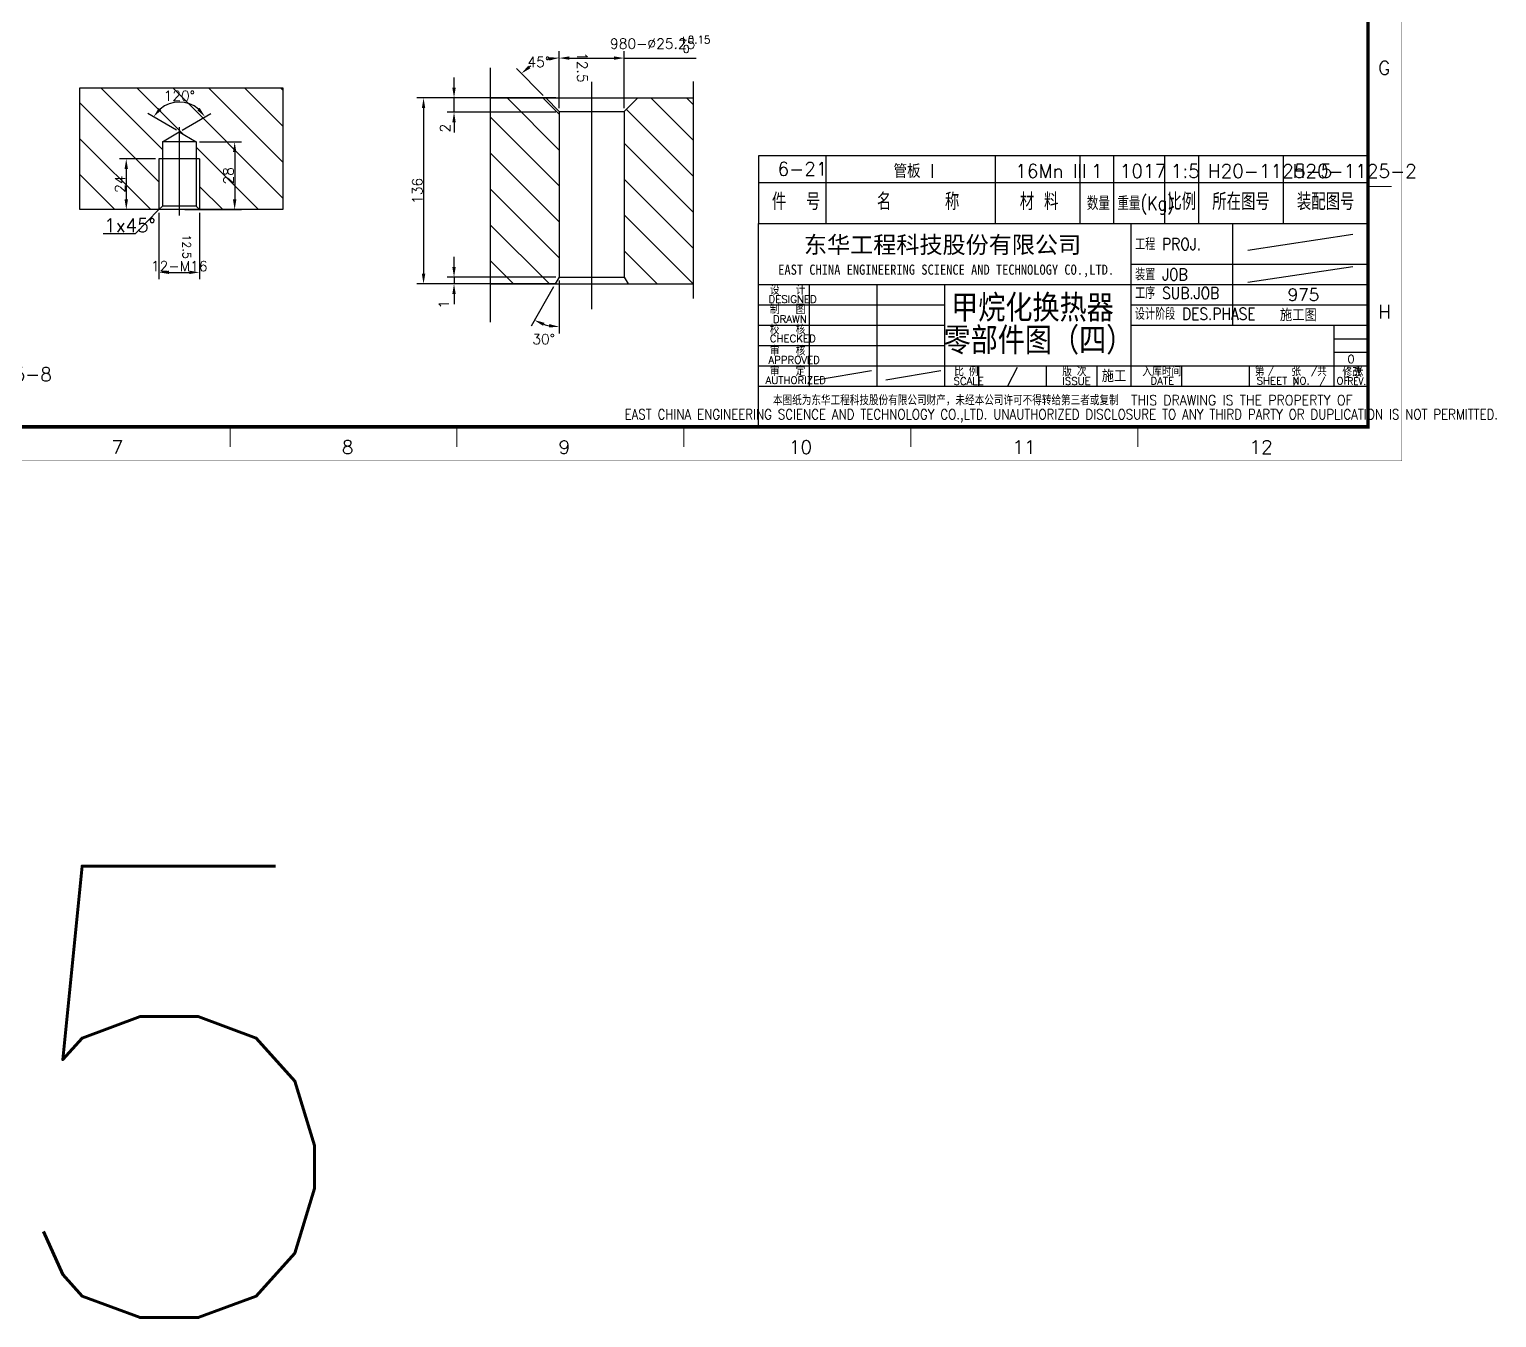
# Model space of a CAD drawing. Extents: x 49444 to 186655, y 41039 to 60167.
# Drawn here: x 129772 to 136271, y 44190 to 49897 of the extents above; entities that cross this region are included whole.
import ezdxf
from ezdxf.enums import TextEntityAlignment as Align

# ---------------------------------------------------------------- set-up
doc = ezdxf.new("R2010")
doc.units = 0
doc.header["$LTSCALE"] = 60
doc.header["$MEASUREMENT"] = 0
doc.header["$PDMODE"] = 3
doc.header["$PDSIZE"] = 0.001
doc.layers.get('0').update_dxf_attribs({"linetype": 'CONTINUOUS'})
doc.layers.get('DEFPOINTS').update_dxf_attribs({"linetype": 'CONTINUOUS'})
doc.styles.add('SBTXT', font='txt_l.shx', dxfattribs={"bigfont": 'hztxt_l.shx'})
doc.styles.add('ST', font='')
doc.styles.get("Standard").update_dxf_attribs({"font": 'txt_l', "bigfont": 'hztxt_l'})
doc.styles.get('ST').set_extended_font_data('SimSun')
doc.dimstyles.get("Standard").update_dxf_attribs({"dimtxt": 0.18, "dimasz": 0.18, "dimexe": 0.18, "dimexo": 0.0625, "dimgap": 0.09, "dimtad": 0, "dimtih": 1, "dimtoh": 1, "dimdec": 4, "dimzin": 0, "dimdsep": 46, "dimtxsty": 'Standard', "dimcen": 0.09, "dimadec": 0, "dimazin": 0, "dimtfac": 1, "dimtdec": 4, "dimtofl": 0, "dimtmove": 0, "dimatfit": 3, "dimfxl": 0, "dimtolj": 1, "dimtzin": 0, "dimarcsym": 0})
doc.dimstyles.new('STANDARD$0', dxfattribs={"dimtxt": 3, "dimasz": 3, "dimexe": 2, "dimexo": 1, "dimgap": 0.5, "dimtad": 1, "dimdec": 0, "dimzin": 0, "dimdsep": 46, "dimtxsty": 'Standard', "dimcen": 1, "dimclrd": 256, "dimclre": 256, "dimclrt": 256, "dimadec": 0, "dimazin": 0, "dimtfac": 1.5, "dimtdec": 3, "dimtix": 1, "dimtmove": 0, "dimatfit": 2, "dimfxl": 0, "dimtolj": 1, "dimarcsym": 0})

# ---------------------------------------------------------------- blocks, each defined once
blk = doc.blocks.new('*D229')
at = {"lineweight": -2}
for p, q in [((130526, 49398.3), (130711.5, 49398.3)), ((130681.5, 49353.3), (130681.5, 49143.6)), ((130460.9, 49098.6), (130711.5, 49098.6))]:
    blk.add_line(p, q, dxfattribs=at)
for points in [[(130674, 49353.3), (130689, 49353.3), (130681.5, 49398.3)], [(130674, 49143.6), (130689, 49143.6), (130681.5, 49098.6)]]:
    blk.add_solid(points)
at = {"layer": 'DEFPOINTS', "color": 0}
for p in [(130511, 49398.3), (130445.9, 49098.6), (130681.5, 49098.6)]:
    blk.add_point(p, dxfattribs=at)
at = {"insert": (130654.1, 49248.4), "char_height": 45, "attachment_point": 5, "rotation": 90}
blk.add_mtext('\\A1;28', dxfattribs=at)
blk = doc.blocks.new('*D228')
at = {"color": 0, "lineweight": -2}
for p, q in [((130423.2, 49450), (130296.2, 49524.8)), ((130449, 49450), (130576, 49524.8))]:
    blk.add_line(p, q, dxfattribs=at)
blk.add_arc((130436.1, 49442.4), 132.4, 50.069, 129.931, dxfattribs=at)
at = {"color": 0}
for points in [[(130356.8, 49539.1), (130345.4, 49548.8), (130322, 49509.6)], [(130526.8, 49548.8), (130515.3, 49539.1), (130550.1, 49509.6)]]:
    blk.add_solid(points, dxfattribs=at)
at = {"layer": 'DEFPOINTS', "color": 0}
for p in [(130481, 49566.9), (130361.2, 49398.3), (130436.1, 49442.4), (130436.1, 49442.4), (130511, 49398.3)]:
    blk.add_point(p, dxfattribs=at)
at = {"color": 0, "insert": (130436.1, 49602.2), "char_height": 45, "attachment_point": 5}
blk.add_mtext('\\A1;120%%D', dxfattribs=at)
blk = doc.blocks.new('*D201')
at = {"lineweight": -2}
for p, q in [((130346.2, 49083.6), (130346.2, 48790.6)), ((130526, 49083.6), (130526, 48790.6)), ((130391.2, 48820.6), (130481, 48820.6))]:
    blk.add_line(p, q, dxfattribs=at)
for points in [[(130391.2, 48828.1), (130391.2, 48813.1), (130346.2, 48820.6)], [(130481, 48828.1), (130481, 48813.1), (130526, 48820.6)]]:
    blk.add_solid(points)
at = {"layer": 'DEFPOINTS', "color": 0}
for p in [(130346.2, 49098.6), (130526, 49098.6), (130526, 48820.6)]:
    blk.add_point(p, dxfattribs=at)
at = {"insert": (130436.1, 48848), "char_height": 45, "attachment_point": 5}
blk.add_mtext('\\A1;12-M16', dxfattribs=at)
blk = doc.blocks.new('*D227')
at = {"lineweight": -2}
for p, q in [((130331.2, 49323.4), (130171.4, 49323.4)), ((130201.4, 49278.4), (130201.4, 49143.6)), ((130186.4, 49098.6), (130171.4, 49098.6))]:
    blk.add_line(p, q, dxfattribs=at)
for points in [[(130193.9, 49278.4), (130208.9, 49278.4), (130201.4, 49323.4)], [(130193.9, 49143.6), (130208.9, 49143.6), (130201.4, 49098.6)]]:
    blk.add_solid(points)
at = {"layer": 'DEFPOINTS', "color": 0}
for p in [(130346.2, 49323.4), (130201.4, 49098.6), (130201.4, 49098.6)]:
    blk.add_point(p, dxfattribs=at)
at = {"insert": (130174.1, 49211), "char_height": 45, "attachment_point": 5, "rotation": 90}
blk.add_mtext('\\A1;24', dxfattribs=at)
blk = doc.blocks.new('*D200')
at = {"color": 0, "lineweight": -2}
for p, q in [((132093.9, 48756.2), (131994.3, 48582.7)), ((132118.6, 48784.2), (132118.6, 48549.5))]:
    blk.add_line(p, q, dxfattribs=at)
blk.add_arc((132118.6, 48799.2), 219.7, 251.88761, 258.24125, dxfattribs=at)
at = {"color": 0}
for points in [[(132047.3, 48583.6), (132053.4, 48597.3), (132009.2, 48608.7)], [(132074.6, 48591.6), (132073.1, 48576.7), (132118.6, 48579.5)]]:
    blk.add_solid(points, dxfattribs=at)
at = {"layer": 'DEFPOINTS', "color": 0}
for p in [(132118.6, 49533.5), (132101.4, 48769.2), (132118.6, 48799.2), (132118.6, 48799.2), (132043.8, 48592.7)]:
    blk.add_point(p, dxfattribs=at)
at = {"color": 0, "insert": (132049.7, 48524.8), "char_height": 45, "attachment_point": 5}
blk.add_mtext('\\A1;30°', dxfattribs=at)
blk = doc.blocks.new('*D199')
at = {"color": 0, "lineweight": -2}
for p, q in [((132118.6, 49548.5), (132118.6, 49800.5)), ((132048.5, 49604), (131930.4, 49722.9))]:
    blk.add_line(p, q, dxfattribs=at)
for start, end in [(121.83979, 123.92039), (100.89478, 103.58217)]:
    blk.add_arc((132118.6, 49533.5), 237, start, end, dxfattribs=at)
at = {"color": 0}
for points in [[(131991.1, 49724.3), (131981.6, 49735.9), (131951.6, 49701.6)], [(132073.1, 49773.7), (132074.5, 49758.7), (132118.6, 49770.5)]]:
    blk.add_solid(points, dxfattribs=at)
at = {"layer": 'DEFPOINTS', "color": 0}
for p in [(132057.5, 49762.5), (132059.1, 49593.4), (132118.6, 49533.5), (132118.6, 49533.5), (132118.6, 48799.2)]:
    blk.add_point(p, dxfattribs=at)
at = {"color": 0, "insert": (132028.3, 49752.6), "char_height": 45, "attachment_point": 5}
blk.add_mtext('\\A1;45%%D', dxfattribs=at)
blk = doc.blocks.new('*D230')
at = {"lineweight": -2}
for p, q in [((131653, 49638.4), (131653, 49683.4)), ((132103.6, 49593.4), (131623, 49593.4)), ((131653, 49529.7), (131653, 49593.4)), ((132103.3, 49529.7), (131623, 49529.7)), ((131653, 49484.7), (131653, 49439.7))]:
    blk.add_line(p, q, dxfattribs=at)
for points in [[(131645.5, 49638.4), (131660.5, 49638.4), (131653, 49593.4)], [(131645.5, 49484.7), (131660.5, 49484.7), (131653, 49529.7)]]:
    blk.add_solid(points)
at = {"layer": 'DEFPOINTS', "color": 0}
for p in [(131653, 49593.4), (132118.6, 49593.4), (132118.3, 49529.7)]:
    blk.add_point(p, dxfattribs=at)
at = {"insert": (131613.7, 49459.2), "char_height": 45, "attachment_point": 5, "rotation": 90}
blk.add_mtext('\\A1;2', dxfattribs=at)
blk = doc.blocks.new('*D198')
at = {"lineweight": -2}
for p, q in [((131653, 48844.2), (131653, 48889.2)), ((132103.6, 48799.2), (131623, 48799.2)), ((132103.6, 48769.2), (131623, 48769.2)), ((131653, 48799.2), (131653, 48769.2)), ((131653, 48724.2), (131653, 48679.2))]:
    blk.add_line(p, q, dxfattribs=at)
for points in [[(131645.5, 48844.2), (131660.5, 48844.2), (131653, 48799.2)], [(131645.5, 48724.2), (131660.5, 48724.2), (131653, 48769.2)]]:
    blk.add_solid(points)
at = {"layer": 'DEFPOINTS', "color": 0}
for p in [(131653, 48769.2), (132118.6, 48799.2), (132118.6, 48769.2)]:
    blk.add_point(p, dxfattribs=at)
at = {"insert": (131608.2, 48679.2), "char_height": 45, "attachment_point": 5, "rotation": 90}
blk.add_mtext('\\A1;1', dxfattribs=at)
blk = doc.blocks.new('*D197')
at = {"lineweight": -2}
for p, q in [((131797.9, 49593.4), (131488, 49593.4)), ((131518, 49548.4), (131518, 48814.2)), ((132088.6, 48769.2), (131488, 48769.2))]:
    blk.add_line(p, q, dxfattribs=at)
for points in [[(131510.5, 49548.4), (131525.5, 49548.4), (131518, 49593.4)], [(131510.5, 48814.2), (131525.5, 48814.2), (131518, 48769.2)]]:
    blk.add_solid(points)
at = {"layer": 'DEFPOINTS', "color": 0}
for p in [(131812.9, 49593.4), (131518, 48769.2), (132103.6, 48769.2)]:
    blk.add_point(p, dxfattribs=at)
at = {"insert": (131490.6, 49181.3), "char_height": 45, "attachment_point": 5, "rotation": 90}
blk.add_mtext('\\A1;136', dxfattribs=at)
blk = doc.blocks.new('*X16')
at = {"color": 0}
for p, q in [((2538.97, 518.41), (2551.5, 530.94)), ((2538.97, 529.02), (2540.89, 530.94)), ((2542.35, 511.18), (2562.1, 530.94)), ((2552.33, 510.56), (2572.71, 530.94)), ((2562.94, 510.56), (2583.32, 530.94)), ((2573.54, 510.56), (2593.91, 530.93)), ((2584.15, 510.56), (2593.91, 520.32)), ((2538.97, 475.98), (2554.36, 491.38)), ((2538.97, 486.59), (2543.75, 491.38)), ((2544.59, 471), (2564.97, 491.38)), ((2555.19, 471), (2575.57, 491.38)), ((2565.8, 471), (2586.18, 491.38)), ((2576.41, 471), (2593.91, 488.5)), ((2587.01, 471), (2593.91, 477.9))]:
    blk.add_line(p, q, dxfattribs=at)
blk = doc.blocks.new('*X17')
at = {"color": 0}
for p, q in [((2510.8, 341.75), (2543.34, 374.29)), ((2510.8, 352.35), (2532.74, 374.29)), ((2510.8, 362.96), (2522.13, 374.29)), ((2510.8, 373.57), (2511.52, 374.29)), ((2528.32, 348.66), (2546.76, 367.1)), ((2539.93, 349.66), (2546.76, 356.5)), ((2510.8, 331.14), (2524.57, 344.92)), ((2510.8, 320.53), (2528.94, 338.67)), ((2515.22, 314.35), (2538.55, 337.68)), ((2525.83, 314.35), (2546.76, 335.28)), ((2536.44, 314.35), (2546.76, 324.68))]:
    blk.add_line(p, q, dxfattribs=at)

msp = doc.modelspace()

# ---------------------------------------------------------------- linework, layer by layer
at = {"linetype": 'ByBlock'}
for p, q in [((132118.627808, 49548.467347), (132118.627808, 49799.625925)), ((132406.339808, 49548.467347), (132406.339808, 49799.625925)), ((132163.627808, 49769.625925), (132361.339808, 49769.625925))]:
    msp.add_line(p, q, dxfattribs=at)
for p, q in [((132406.339808, 49769.625925), (132725.072362, 49769.625925)), ((129996.334343, 49098.58707), (129996.334343, 49638.047073)), ((129996.334343, 49638.047073), (130895.434343, 49638.047073)), ((130895.434343, 49638.047073), (130895.434334, 49098.58707)), ((130436.081757, 49463.577166), (130436.081757, 49071.976479)), ((135700.932505, 49036.378899), (135700.932505, 49516.378899)), ((130346.171757, 49323.362073), (130346.171757, 49098.587073)), ((130525.991757, 49323.362073), (130525.991757, 49098.587073)), ((130346.171757, 49098.587073), (130241.897976, 48992.62447)), ((130098.851509, 48992.62447), (130241.897976, 48992.62447)), ((135168.931471, 48919.241772), (135633.941364, 48988.993255)), ((134650.932516, 48856.378885), (135700.932522, 48856.378885)), ((135168.931471, 48776.57873), (135633.941364, 48846.330213)), ((133225.932522, 48766.378885), (133225.932522, 48316.378885)), ((133525.932515, 48766.378885), (133525.932515, 48316.378885)), ((134650.932522, 48766.378885), (135700.932522, 48766.378885)), ((133000.932522, 48676.378885), (133825.932522, 48676.378885)), ((134650.932516, 48676.378885), (135700.932522, 48676.378885)), ((133000.932522, 48586.378885), (133825.932522, 48586.378885)), ((135550.932522, 48586.378885), (135700.932522, 48586.378885)), ((133000.932522, 48496.378885), (133825.932522, 48496.378885)), ((135550.932522, 48526.378885), (135700.932522, 48526.378885)), ((135550.932522, 48466.378885), (135700.932522, 48466.378885)), ((133258.014712, 48344.0713), (133501.428891, 48385.8718)), ((133566.085762, 48344.0713), (133809.499941, 48385.8718))]:
    msp.add_line(p, q)
at = {"const_width": 1.5}
msp.add_lwpolyline([(123235.932515, 47986.378892), (135850.932515, 47986.378892), (135850.932515, 56896.378892), (123235.932515, 56896.378892), (123235.932515, 47986.378892, 1.9635677679)], format="xyb", dxfattribs=at)
for points, const_width in [([(123610.932515, 48136.378892), (135700.932515, 48136.378892), (135700.932515, 56746.378892), (123610.932515, 56746.378892), (123610.932515, 48136.378892)], 15), ([(135700.932515, 49201.378892), (135805.932515, 49201.378892)], 4.5), ([(130660.932515, 48046.378892), (130660.932515, 48136.378892)], 4.5), ([(131665.932515, 48046.378892), (131665.932515, 48136.378892)], 4.5), ([(132670.932515, 48046.378892), (132670.932515, 48136.378892)], 4.5), ([(133675.932515, 48046.378892), (133675.932515, 48136.378892)], 4.5), ([(134680.932515, 48046.378892), (134680.932515, 48136.378892)], 4.5)]:
    msp.add_lwpolyline(points, dxfattribs=dict(const_width=const_width))
for points in [[(131812.9338, 49725.848353), (131812.9338, 48600.100558)], [(132262.4838, 49665.189225), (132262.4838, 48656.936213)], [(132712.0338, 49665.934594), (132712.0338, 48704.937664)], [(131812.933796, 49593.40736), (132712.033796, 49593.40736)], [(132118.627796, 49533.46736), (132059.073281, 49593.40736)], [(132406.339796, 49533.46736), (132467.072171, 49593.40736)], [(132118.627796, 49533.46736), (132118.627796, 48799.20236)], [(132118.627796, 49533.46736), (132406.339796, 49533.46736)], [(132406.339796, 49533.46736), (132406.339796, 48799.20236)], [(130361.156744, 49398.28707), (130436.081744, 49442.41716)], [(130511.006744, 49398.28707), (130361.156744, 49398.28707)], [(130361.156744, 49398.28707), (130361.156744, 49113.57207)], [(130436.081744, 49442.41716), (130511.006744, 49398.28707)], [(130511.006744, 49398.28707), (130511.006744, 49113.57207)], [(135700.932515, 49336.378892), (133000.932515, 49336.378892)], [(130525.991759, 49323.36207), (130346.171759, 49323.36207)], [(135700.932515, 49216.378892), (133000.932515, 49216.378892)], [(130895.434334, 49098.58707), (129996.334334, 49098.58707)], [(130361.156744, 49113.57207), (130346.171744, 49098.58707)], [(130511.006744, 49113.57207), (130361.156744, 49113.57207)], [(130511.006744, 49113.57207), (130525.991744, 49098.58707)], [(135700.932515, 49036.378892), (135700.932515, 48136.378892), (133000.932515, 48136.378892), (133000.932515, 49036.378892)], [(133000.932515, 49036.378892), (135700.932515, 49036.378892)], [(134650.932515, 49036.378892), (134650.932515, 48316.378892)], [(135100.932515, 49036.378892), (135100.932515, 48586.378892)], [(131812.933796, 48769.23236), (132712.033796, 48769.23236)], [(132118.627796, 48799.20236), (132101.414381, 48769.23236)], [(132118.627796, 48799.20236), (132406.339796, 48799.20236)], [(132406.339796, 48799.20236), (132423.705821, 48769.23236)], [(133000.932515, 48766.378892), (134650.932515, 48766.378892)], [(133825.932515, 48766.378892), (133825.932515, 48316.378892)], [(134650.932515, 48586.378892), (135700.932515, 48586.378892)], [(135550.932515, 48316.378892), (135550.932515, 48586.378892)], [(133000.932515, 48406.378892), (135700.932515, 48406.378892)], [(133975.932515, 48406.378892), (133975.932515, 48316.378892)], [(134275.932515, 48406.378892), (134275.932515, 48316.378892)], [(134500.932515, 48316.378892), (134500.932515, 48406.378892)], [(134875.932515, 48316.378892), (134875.932515, 48406.378892)], [(135175.932515, 48316.378892), (135175.932515, 48406.378892)], [(133000.932515, 48316.378892), (135700.932515, 48316.378892)]]:
    msp.add_lwpolyline(points)
at = {"color": 7}
for points in [[(133000.932515, 49336.378892), (133000.932515, 49036.378892)], [(133300.932515, 49036.378892), (133300.932515, 49336.378892)], [(134050.932515, 49036.378892), (134050.932515, 49336.378892)], [(134425.932515, 49036.378892), (134425.932515, 49336.378892)], [(134575.932515, 49036.378892), (134575.932515, 49336.378892)], [(134800.932515, 49036.378892), (134800.932515, 49336.378892)], [(134950.932515, 49036.378892), (134950.932515, 49336.378892)], [(135325.932515, 49036.378892), (135325.932515, 49336.378892)]]:
    msp.add_lwpolyline(points, dxfattribs=at)
at = {"color": 0, "linetype": 'ByBlock'}
for p in [(132406.339808, 49769.625925), (132118.627808, 49533.467347), (132406.339808, 49533.467347)]:
    msp.add_point(p, dxfattribs=at)
at = {"linetype": 'ByBlock'}
for points in [[(132163.627808, 49777.125925), (132163.627808, 49762.125925), (132118.627808, 49769.625925)], [(132361.339808, 49777.125925), (132361.339808, 49762.125925), (132406.339808, 49769.625925)]]:
    msp.add_solid(points, dxfattribs=at)

# ---------------------------------------------------------------- block references
at = {"xscale": 15, "yscale": 15, "zscale": 15, "rotation": 270}
for name, p in [('*X17', (125281.042019, 87299.996655)), ('*X16', (124747.969796, 87677.915825))]:
    msp.add_blockref(name, p, dxfattribs=at)

# ---------------------------------------------------------------- texts
at = {"linetype": 'ByBlock'}
msp.add_text('980-%%C25.25', height=45, dxfattribs=at).set_placement((132532.792567, 49833.690355), align=Align.MIDDLE)
for s, height, p in [('+0.15', 33.71625, (132650.384199, 49834.48002)), ('0', 33.71625, (132666.287003, 49792.959883)), ('G', 60, (135745.932515, 49696.378892)), ('6-21', 60, (133085.840947, 49248.91016)), ('管板 I', 60, (133599.326785, 49239.084785)), ('16Mn III', 60, (134138.419765, 49239.084785)), ('1', 60, (134474.176203, 49239.084785)), ('1017', 60, (134601.676203, 49239.084785)), ('1:5', 60, (134827.32168, 49239.084785)), ('H20-1125-5', 60, (134991.676203, 49239.084785)), ('H20-1125-2', 60, (135366.676203, 49239.084785)), ('1x45%%d', 59.94, (130102.867624, 48998.601024)), ('DESIGNED^J', 33, (133045.931448, 48685.081398)), ('H', 60, (135745.932515, 48616.378892)), ('DRAWN^J', 33, (133065.292315, 48597.153892)), ('CHECKED^J', 33, (133051.557539, 48510.948211)), ('APPROVED^J', 33, (133045.323723, 48416.070158)), ('H20-1125-8', 60, (129321.676203, 48339.084785)), ('AUTHORIZED', 33, (133032.723907, 48326.070158)), ('SCALE', 33, (133865.307294, 48322.573464)), ('ISSUE', 33, (134346.96122, 48322.573464)), ('DATE', 33, (134737.677079, 48323.878885)), ('SHEET NO.    OF^J', 33, (135207.628185, 48323.878885)), ('修改', 37.5, (135587.3912, 48357.358342)), ('7', 60, (130135.932515, 48016.378892)), ('8', 60, (131155.932515, 48016.378892)), ('9', 60, (132115.932515, 48016.378892)), ('10', 60, (133135.932515, 48016.378892)), ('11', 60, (134125.932515, 48016.378892)), ('12', 60, (135175.932515, 48016.378892)), ('5', 2000, (129577.176292, 44190.467601))]:
    msp.add_text(s, height=height).set_placement(p)
msp.add_text('12.5', height=45, rotation=270).set_placement((132198.539159, 49661.319393), align=Align.RIGHT)
at = {"width": 0.85}
for s, height, p in [('件  号', 75, (133060.932518, 49096.378893)), ('名     称', 75, (133525.932518, 49096.378893)), ('材 料', 75, (134158.547701, 49096.378893)), ('数量', 60, (134455.932518, 49096.378893)), ('重量(Kg)', 60, (134590.932518, 49096.378893)), ('比例', 75, (134812.241769, 49096.378893)), ('所在图号', 75, (135010.932518, 49096.378893)), ('装配图号', 75, (135385.932518, 49096.378893)), ('工程 PROJ.', 52.5, (134669.45547, 48919.529143)), ('装置 JOB', 52.5, (134669.45547, 48784.827087)), ('设   计^J', 37.5, (133051.816664, 48721.998433)), ('工序 SUB.JOB', 52.5, (134669.45547, 48702.68547)), ('制   图^J', 37.5, (133051.835773, 48635.968103)), ('设计阶段 DES.PHASE', 52.5, (134668.53828, 48610.40593)), ('校   核^J', 37.5, (133051.835773, 48546.003606)), ('审   核^J', 37.5, (133051.835773, 48452.20279)), ('审   定', 37.5, (133051.835773, 48362.20279)), (' 比 例', 37.5, (133846.423903, 48360.964312)), ('版 次', 37.5, (134346.6647, 48360.964312)), ('入库时间', 37.5, (134701.402075, 48360.964312)), ('第     张   共     张^J', 37.5, (135199.677849, 48362.152522)), ('REV.', 33, (135610.388523, 48322.281959))]:
    msp.add_text(s, height=height, dxfattribs=at).set_placement(p)
msp.add_text('12.5', height=35.964, rotation=270).set_placement((130487.052317, 48988.757319), align=Align.TOP_LEFT)
at = {"style": 'ST'}
msp.add_text('东华工程科技股份有限公司', height=75, dxfattribs=at).set_placement((133816.509128, 48905.467554), align=Align.CENTER)
at = {"style": 'ST', "width": 0.9}
msp.add_text('EAST CHINA ENGINEERING SCIENCE AND TECHNOLOGY CO.,LTD.', height=45, dxfattribs=at).set_placement((133832.66473, 48810.041942), align=Align.CENTER)
for s, p in [('975', (135345.184083, 48721.378893)), ('施工图', (135310.782873, 48631.378893))]:
    msp.add_text(s, height=54.4251969).set_placement(p, align=Align.MIDDLE_LEFT)
for s, p in [('甲烷化换热器 ', (134256.045391, 48602.307544)), ('零部件图（四）', (134241.366508, 48458.051723))]:
    msp.add_text(s, height=120).set_placement(p, align=Align.CENTER)
at = {"style": 'SBTXT'}
for s, height, p in [('0', 36.283465, (135625.932515, 48436.378892)), ('/', 54.425197, (134125.932515, 48361.378892)), ('施工', 54.4251969, (134575.932515, 48361.378892)), ('/', 27.212598, (135270.390763, 48383.878892)), ('/', 27.212598, (135381.116398, 48338.878892)), ('/', 27.212598, (135461.826043, 48383.878892)), ('/', 27.212598, (135498.48617, 48338.878892))]:
    msp.add_text(s, height=height, dxfattribs=at).set_placement(p, align=Align.MIDDLE_CENTER)
for s, width, p in [('本图纸为东华工程科技股份有限公司财产，未经本公司许可不得转给第三者或复制  THIS DRAWING IS THE PROPERTY OF', 0.9, (134349.169981, 48232.07008)), ('EAST CHINA ENGINEERING SCIENCE AND TECHNOLOGY CO.,LTD. UNAUTHORIZED DISCLOSURE TO ANY THIRD PARTY OR DUPLICATION IS NOT PERMITTED.', 0.85, (134342.877325, 48169.018127))]:
    msp.add_text(s, height=45, dxfattribs=dict(width=width)).set_placement(p, align=Align.CENTER)

# ---------------------------------------------------------------- dimensions: what is measured, and where the dimension line sits
for base, line1, line2, text, picture, middle in [((132057.530677, 49762.46963), ((132118.627808, 49533.467347), (132118.627808, 48799.202347)), ((132118.627808, 49533.467347), (132059.073281, 49593.407347)), '45%%D', '*D199', (132028.280369, 49752.584314)), ((130480.99863, 49566.945909), ((130436.081757, 49442.417163), (130511.006757, 49398.287073)), ((130361.156757, 49398.287073), (130436.081757, 49442.417163)), '120%%D', '*D228', (130436.081757, 49602.173937))]:
    dim = msp.add_angular_dim_2l(base=base, line1=line1, line2=line2, text=text, dimstyle='Standard', override={"dimscale": 15, "dimtxt": 3, "dimasz": 3, "dimexe": 2, "dimexo": 1, "dimgap": 0.1, "dimtad": 1, "dimdec": 2, "dimcen": 3, "dimtdec": 2, "dimtofl": 1, "dimtmove": 2})
    dim.commit()
    dim.dimension.update_dxf_attribs({"geometry": picture, "text_midpoint": middle})
for base, p1, p2, text, picture, middle in [((131653.04571, 49593.407357), (132118.338436, 49529.733252), (132118.627808, 49593.407357), '2', '*D230', (131613.672577, 49459.167184)), ((131653.04571, 48769.232357), (132118.6278, 48799.202357), (132118.627808, 48769.232357), '1', '*D198', (131608.171203, 48679.232357))]:
    dim = msp.add_linear_dim(base=base, p1=p1, p2=p2, angle=90, text=text, dimstyle='STANDARD$0', override={"dimscale": 15, "dimgap": 0.1, "dimdec": 2, "dimcen": 3, "dimtdec": 2, "dimtmove": 2, "dimatfit": 3})
    dim.commit()
    dim.dimension.update_dxf_attribs({"geometry": picture, "text_midpoint": middle, "dimtype": 160})
for base, p1, p2, text, picture, middle in [((131517.956904, 48769.232357), (131812.9338, 49593.407357), (132103.642808, 48769.232357), '136', '*D197', (131490.581904, 49181.319857)), ((130681.508433, 49098.587073), (130511.006757, 49398.287073), (130445.884343, 49098.587073), '28', '*D229', (130654.133433, 49248.437073)), ((130201.442964, 49098.587073), (130346.171757, 49323.362073), (130201.442964, 49098.587073), '24', '*D227', (130174.067964, 49210.974573))]:
    dim = msp.add_linear_dim(base=base, p1=p1, p2=p2, angle=270, text=text, dimstyle='STANDARD$0', override={"dimscale": 15, "dimgap": 0.1, "dimdec": 2, "dimcen": 3, "dimtdec": 2, "dimtmove": 2, "dimatfit": 3})
    dim.commit()
    dim.dimension.update_dxf_attribs({"geometry": picture, "text_midpoint": middle})
dim = msp.add_angular_dim_2l(base=(132043.811725, 48592.683922), line1=((132118.627808, 49533.467347), (132118.627808, 48799.202347)), line2=((132118.627808, 48799.202347), (132101.414376, 48769.232347)), dimstyle='Standard', override={"dimscale": 15, "dimtxt": 3, "dimasz": 3, "dimexe": 2, "dimexo": 1, "dimgap": 0.1, "dimtad": 1, "dimdec": 2, "dimcen": 3, "dimtdec": 2, "dimtofl": 1, "dimtmove": 2})
dim.commit()
dim.dimension.update_dxf_attribs({"geometry": '*D200', "text_midpoint": (132049.672933, 48524.77392), "dimtype": 162})
dim = msp.add_linear_dim(base=(130525.991757, 48820.642161), p1=(130346.171757, 49098.587073), p2=(130525.991757, 49098.587073), text='12-M16', dimstyle='STANDARD$0', override={"dimscale": 15, "dimgap": 0.1, "dimdec": 2, "dimcen": 3, "dimtdec": 2, "dimtmove": 2, "dimatfit": 3})
dim.commit()
dim.dimension.update_dxf_attribs({"geometry": '*D201', "text_midpoint": (130436.081757, 48848.017161)})

doc.saveas('drawing.dxf')
